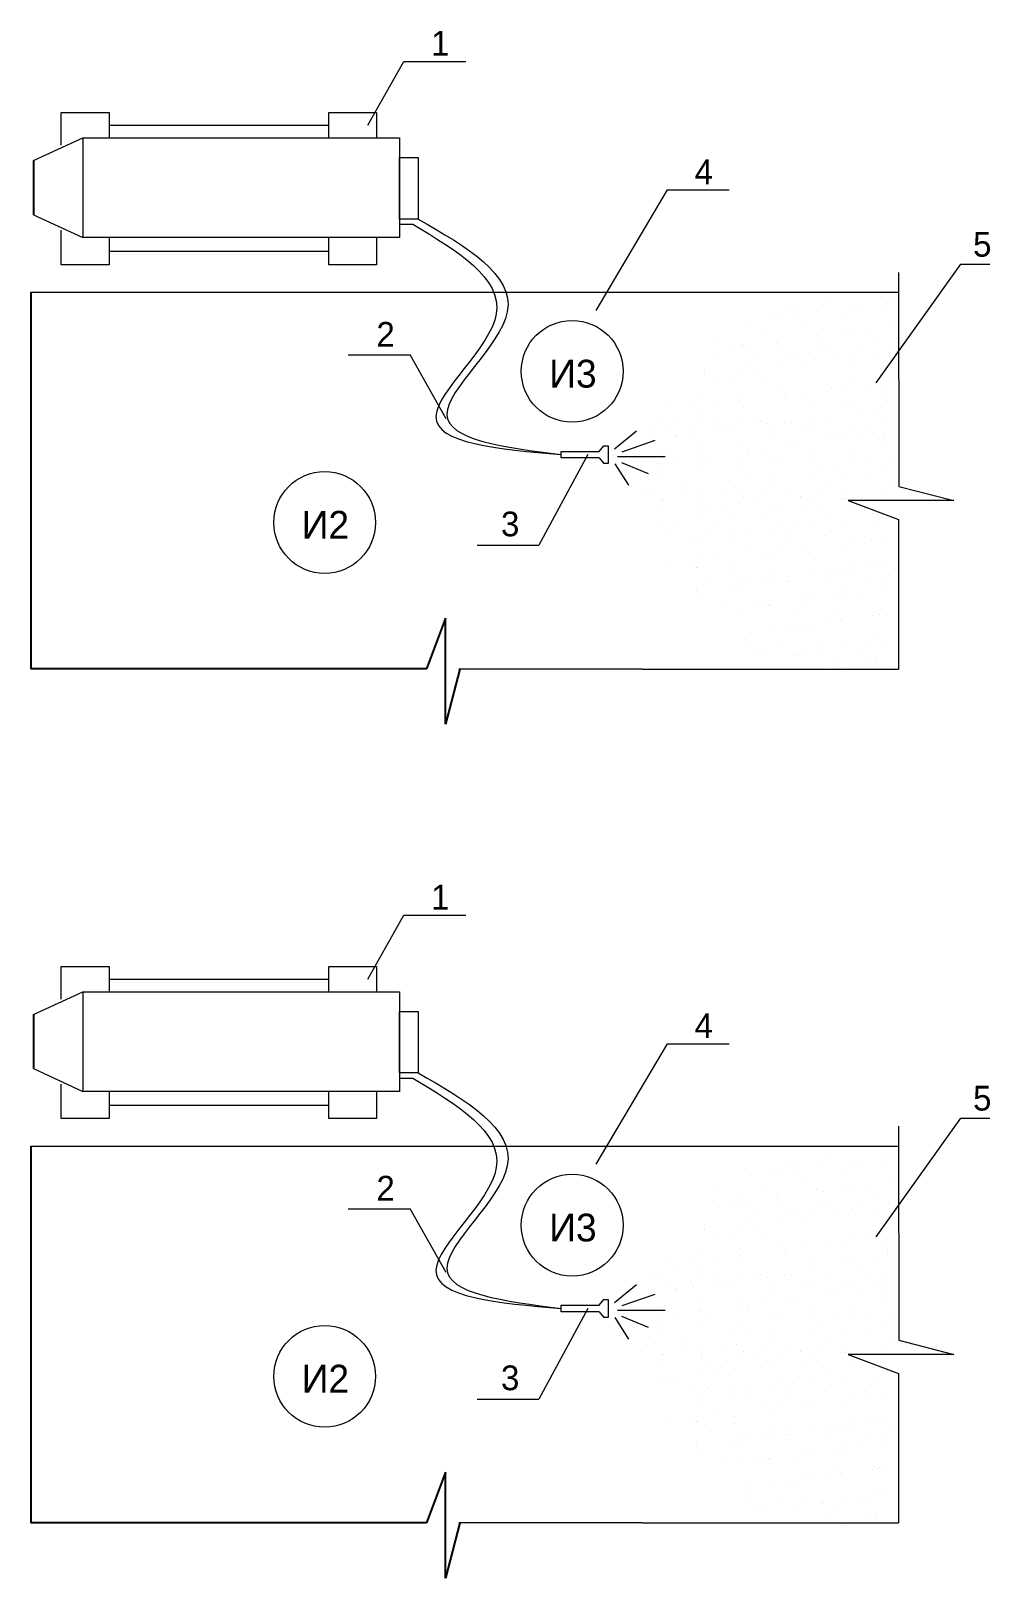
# Model space of a CAD drawing. Header units: millimetres. Extents: x 5763 to 12018931, y 39842 to 3600577.
# Drawn here: x 198525 to 217164, y 263380 to 293425 of the extents above; entities that cross this region are included whole.
import ezdxf

# ---------------------------------------------------------------- set-up
doc = ezdxf.new("R2010")
doc.units = ezdxf.units.MM
doc.layers.add('@0.15', color=4, linetype='Continuous', lineweight=15)
doc.layers.add('@Osi', color=7, linetype='Continuous')
doc.layers.add('_Ramka_txt', color=7, linetype='Continuous')
doc.styles.add('PSTUDIO', font='pstudio.shx')

msp = doc.modelspace()

# ---------------------------------------------------------------- linework, layer by layer
for p, q in [((198573.75396, 290907.0497), (198573.75396, 289855.96525)), ((198525.19586, 288350.57022), (198525.19586, 281037.06449)), ((198573.75396, 274324.71691), (198573.75396, 273273.63246)), ((198525.19586, 271768.23743), (198525.19586, 264454.7317))]:
    msp.add_line(p, q)
at = {"lineweight": 20}
for p, q in [((216593.67872, 288893.43315), (217159.60984, 288893.43315)), ((216593.67872, 272311.10036), (217159.60984, 272311.10036))]:
    msp.add_line(p, q, dxfattribs=at)
at = {"color": 0, "ltscale": 0.1}
for p, q in [((206580.46987, 282019.58125), (206212.25881, 281037.06449)), ((206580.46987, 279962.43649), (206580.46987, 282019.58125)), ((206212.25881, 281037.06449), (198525.19586, 281037.06449)), ((206856.62805, 281033.73534), (206580.46987, 279962.43649)), ((206580.46987, 265437.24846), (206212.25881, 264454.7317)), ((206580.46987, 263380.1037), (206580.46987, 265437.24846)), ((206212.25881, 264454.7317), (198525.19586, 264454.7317)), ((206856.62805, 264451.40255), (206580.46987, 263380.1037))]:
    msp.add_line(p, q, dxfattribs=at)
at = {"color": 0, "lineweight": 0}
for centre in [(209042.95369, 286815.02491), (204232.75919, 283879.65028), (209042.95369, 270232.69212), (204232.75919, 267297.31749)]:
    msp.add_circle(centre, 988.55781, dxfattribs=at)
at = {"layer": '@0.15', "color": 0, "ltscale": 0.1}
for p, q in [((200042.83199, 291594.0123), (204312.00201, 291594.0123)), ((198573.75396, 290907.0497), (199532.99171, 291348.6497)), ((199532.99171, 291348.6497), (199532.99171, 289414.36525)), ((198573.75396, 289855.96525), (199532.99171, 289414.36525)), ((205689.46149, 289673.39117), (205946.51887, 289673.39117)), ((200042.83199, 289149.15522), (204312.00201, 289149.15522)), ((198525.19586, 288350.57022), (210404.42363, 288350.57022)), ((210404.42363, 288350.57022), (215385.78878, 288350.57022)), ((209862.55928, 285312.7403), (210294.77828, 285661.11334)), ((210012.28775, 285254.47629), (210658.28337, 285478.11321)), ((208831.42641, 285134.78613), (208831.42641, 285258.98402)), ((208831.42641, 285258.98402), (209566.28355, 285258.98402)), ((209566.28355, 285134.78613), (208831.42641, 285134.78613)), ((209566.28355, 285258.98402), (209655.67526, 285368.98593)), ((209566.28355, 285134.78613), (209655.67526, 285024.78422)), ((209920.66919, 285162.97623), (210851.48823, 285162.97623)), ((209869.55792, 285020.20922), (210135.7183, 284604.55672)), ((210002.10791, 285046.04453), (210520.85554, 284832.63408)), ((200042.83199, 275011.67951), (204312.00201, 275011.67951)), ((198573.75396, 274324.71691), (199532.99171, 274766.31691)), ((199532.99171, 274766.31691), (199532.99171, 272832.03246)), ((198573.75396, 273273.63246), (199532.99171, 272832.03246)), ((205689.46149, 273091.05838), (205946.51887, 273091.05838)), ((200042.83199, 272566.82243), (204312.00201, 272566.82243)), ((198525.19586, 271768.23743), (210404.42363, 271768.23743)), ((210404.42363, 271768.23743), (215385.78878, 271768.23743)), ((209862.55928, 268730.40751), (210294.77828, 269078.78055)), ((208831.42641, 268552.45334), (208831.42641, 268676.65123)), ((208831.42641, 268676.65123), (209566.28355, 268676.65123)), ((209566.28355, 268676.65123), (209655.67526, 268786.65314)), ((210012.28775, 268672.1435), (210658.28337, 268895.78042)), ((209566.28355, 268552.45334), (208831.42641, 268552.45334)), ((209566.28355, 268552.45334), (209655.67526, 268442.45143)), ((209869.55792, 268437.87643), (210135.7183, 268022.22393)), ((209920.66919, 268580.64344), (210851.48823, 268580.64344)), ((210002.10791, 268463.71174), (210520.85554, 268250.30129))]:
    msp.add_line(p, q, dxfattribs=at)
for points in [[(199112.01295, 291206.55601), (199112.01295, 291839.37489), (200042.83199, 291839.37489), (200042.83199, 291348.6497)], [(204312.00201, 291348.6497), (204312.00201, 291839.37489), (205242.82105, 291839.37489), (205242.82105, 291348.6497)], [(199532.99171, 291348.6497), (205689.46149, 291348.6497), (205689.46149, 289414.36525), (199532.99171, 289414.36525)], [(200042.83199, 289414.36525), (200042.83199, 288883.94518), (199112.01295, 288883.94518), (199112.01295, 289556.45895)], [(205242.82105, 289414.36525), (205242.82105, 288883.94518), (204312.00201, 288883.94518), (204312.00201, 289414.36525)], [(209655.67526, 285368.98593), (209745.06697, 285368.98593), (209745.06697, 285024.78422), (209655.67526, 285024.78422)], [(199112.01295, 274624.22322), (199112.01295, 275257.0421), (200042.83199, 275257.0421), (200042.83199, 274766.31691)], [(204312.00201, 274766.31691), (204312.00201, 275257.0421), (205242.82105, 275257.0421), (205242.82105, 274766.31691)], [(199532.99171, 274766.31691), (205689.46149, 274766.31691), (205689.46149, 272832.03246), (199532.99171, 272832.03246)], [(200042.83199, 272832.03246), (200042.83199, 272301.61239), (199112.01295, 272301.61239), (199112.01295, 272974.12616)], [(205242.82105, 272832.03246), (205242.82105, 272301.61239), (204312.00201, 272301.61239), (204312.00201, 272832.03246)], [(209655.67526, 268786.65314), (209745.06697, 268786.65314), (209745.06697, 268442.45143), (209655.67526, 268442.45143)]]:
    msp.add_lwpolyline(points, dxfattribs=at)
for points in [[(205689.46149, 290964.48399), (206048.93706, 290964.48399), (206048.93706, 289772.83021), (205689.46149, 289772.83021)], [(205689.46149, 274382.1512), (206048.93706, 274382.1512), (206048.93706, 273190.49742), (205689.46149, 273190.49742)]]:
    msp.add_lwpolyline(points, close=True, dxfattribs=at)
for points in [[(205946.51887, 289673.39117), (207568.7022, 287934.08259), (206394.83951, 285943.41795), (208831.42641, 285196.88508)], [(206048.93706, 289772.83021), (207782.26674, 287969.60615), (206608.40405, 285978.94151), (208831.42641, 285196.88508)], [(206048.93706, 273190.49742), (207782.26674, 271387.27336), (206608.40405, 269396.60872), (208831.42641, 268614.55229)], [(205946.51887, 273091.05838), (207568.7022, 271351.7498), (206394.83951, 269361.08516), (208831.42641, 268614.55229)]]:
    msp.add_spline(points, degree=3, dxfattribs=at)
at = {"layer": '@Osi', "color": 0, "lineweight": 0}
for p, q in [((205073.02027, 291594.0123), (205774.1497, 292833.06042)), ((205774.1497, 292833.06042), (206974.1497, 292833.06042)), ((209508.07346, 287998.71209), (210894.03697, 290336.60774)), ((210894.03697, 290336.60774), (212094.03697, 290336.60774)), ((214948.43842, 286589.4733), (216593.67872, 288893.43315)), ((215385.78878, 288736.32286), (215389.11793, 284581.02594)), ((212888.83039, 288336.07063), (212888.83039, 288336.07063)), ((213095.69263, 288341.16205), (213095.69263, 288341.16205)), ((214011.58353, 288196.03628), (214011.58353, 288196.03628)), ((214829.25661, 288336.39051), (214829.25661, 288336.39051)), ((215169.48788, 288131.88742), (215169.48788, 288131.88742)), ((215234.94463, 288168.02149), (215234.94463, 288168.02149)), ((213078.64354, 287874.41824), (213078.64354, 287874.41824)), ((213193.91045, 288055.68205), (213193.91045, 288055.68205)), ((213379.78124, 288006.28559), (213379.78124, 288006.28559)), ((213401.99479, 287899.19254), (213401.99479, 287899.19254)), ((213798.52292, 287973.13952), (213798.52292, 287973.13952)), ((214347.54312, 287888.18603), (214347.54312, 287888.18603)), ((214506.72267, 288062.89872), (214506.72267, 288062.89872)), ((214638.47541, 288061.9783), (214638.47541, 288061.9783)), ((215165.2162, 288028.54026), (215165.2162, 288028.54026)), ((212519.98585, 287783.07386), (212519.98585, 287783.07386)), ((212712.19696, 287607.47757), (212712.19696, 287607.47757)), ((212870.98232, 287829.28342), (212870.98232, 287829.28342)), ((213529.87004, 287747.8318), (213529.87004, 287747.8318)), ((214489.67358, 287596.1549), (214489.67358, 287596.1549)), ((214800.64335, 287578.89064), (214800.64335, 287578.89064)), ((215217.89554, 287701.27768), (215217.89554, 287701.27768)), ((211894.52387, 287467.12334), (211894.52387, 287467.12334)), ((212151.14131, 287230.07709), (212151.14131, 287230.07709)), ((212333.37249, 287302.55165), (212333.37249, 287302.55165)), ((212358.29085, 287321.44976), (212358.29085, 287321.44976)), ((212502.13778, 287276.28665), (212502.13778, 287276.28665)), ((213033.15025, 287346.19576), (213033.15025, 287346.19576)), ((213061.59445, 287407.67442), (213061.59445, 287407.67442)), ((213106.75093, 287289.82709), (213106.75093, 287289.82709)), ((213781.47383, 287506.39571), (213781.47383, 287506.39571)), ((213855.21102, 287258.20442), (213855.21102, 287258.20442)), ((213918.63441, 287462.77197), (213918.63441, 287462.77197)), ((214065.33793, 287257.16588), (214065.33793, 287257.16588)), ((214269.63087, 287508.98153), (214269.63087, 287508.98153)), ((214883.01101, 287397.52011), (214883.01101, 287397.52011)), ((215200.84645, 287234.53386), (215200.84645, 287234.53386)), ((204693.13953, 287133.64782), (205893.13953, 287133.64782)), ((206594.26896, 285894.5997), (205893.13953, 287133.64782)), ((211905.45633, 287164.73816), (211905.45633, 287164.73816)), ((212429.99177, 286976.45742), (212429.99177, 286976.45742)), ((212653.91642, 287133.1155), (212653.91642, 287133.1155)), ((213044.54536, 286940.93061), (213044.54536, 286940.93061)), ((213247.66485, 287116.81165), (213247.66485, 287116.81165)), ((213402.3765, 287101.49283), (213402.3765, 287101.49283)), ((213764.42474, 287039.65189), (213764.42474, 287039.65189)), ((214150.83659, 287069.87016), (214150.83659, 287069.87016)), ((214431.79881, 287025.89387), (214431.79881, 287025.89387)), ((214472.62449, 287129.41109), (214472.62449, 287129.41109)), ((214603.6711, 287226.58175), (214603.6711, 287226.58175)), ((214899.29667, 287038.2475), (214899.29667, 287038.2475)), ((215317.28296, 287142.47007), (215317.28296, 287142.47007)), ((215352.13119, 287194.95909), (215352.13119, 287194.95909)), ((211608.12365, 286746.04864), (211608.12365, 286746.04864)), ((211612.31869, 286836.10319), (211612.31869, 286836.10319)), ((211782.29678, 286677.08031), (211782.29678, 286677.08031)), ((212316.3234, 286835.80783), (212316.3234, 286835.80783)), ((212664.30572, 286793.19899), (212664.30572, 286793.19899)), ((213549.78987, 286909.77519), (213549.78987, 286909.77519)), ((214455.5754, 286662.66727), (214455.5754, 286662.66727)), ((215183.79736, 286767.79005), (215183.79736, 286767.79005)), ((215299.43489, 286635.68286), (215299.43489, 286635.68286)), ((212079.34802, 286608.75794), (212079.34802, 286608.75794)), ((212299.27431, 286369.06402), (212299.27431, 286369.06402)), ((212827.80811, 286577.13528), (212827.80811, 286577.13528)), ((213027.49627, 286474.18679), (213027.49627, 286474.18679)), ((213180.94533, 286356.77842), (213180.94533, 286356.77842)), ((213531.9418, 286402.98798), (213531.9418, 286402.98798)), ((214007.45038, 286420.59648), (214007.45038, 286420.59648)), ((214062.95427, 286472.8971), (214062.95427, 286472.8971)), ((214324.72828, 286513.88994), (214324.72828, 286513.88994)), ((214825.12346, 286560.95071), (214825.12346, 286560.95071)), ((214948.43842, 286589.4733), (214948.43842, 286589.4733)), ((215073.18836, 286482.26728), (215073.18836, 286482.26728)), ((210871.19519, 286180.58354), (210871.19519, 286180.58354)), ((211413.45224, 286124.08354), (211413.45224, 286124.08354)), ((211591.07456, 286279.30482), (211591.07456, 286279.30482)), ((211764.44871, 286170.2931), (211764.44871, 286170.2931)), ((212295.46118, 286240.20222), (212295.46118, 286240.20222)), ((212372.10422, 286139.88802), (212372.10422, 286139.88802)), ((213189.7773, 286280.24225), (213189.7773, 286280.24225)), ((213730.32656, 286106.16426), (213730.32656, 286106.16426)), ((214343.40997, 286112.74624), (214343.40997, 286112.74624)), ((214438.52631, 286195.92346), (214438.52631, 286195.92346)), ((214579.59389, 286036.47653), (214579.59389, 286036.47653)), ((214930.59035, 286082.68609), (214930.59035, 286082.68609)), ((215161.08305, 286253.10047), (215161.08305, 286253.10047)), ((215166.74827, 286301.04624), (215166.74827, 286301.04624)), ((210605.02311, 285767.21052), (210605.02311, 285767.21052)), ((210736.75806, 285859.17956), (210736.75806, 285859.17956)), ((211057.85762, 285923.92211), (211057.85762, 285923.92211)), ((211353.48319, 285735.58785), (211353.48319, 285735.58785)), ((211554.43114, 285999.53379), (211554.43114, 285999.53379)), ((211574.02547, 285812.56101), (211574.02547, 285812.56101)), ((211806.31771, 285892.29945), (211806.31771, 285892.29945)), ((212282.22522, 285902.3202), (212282.22522, 285902.3202)), ((212554.7778, 285860.67678), (212554.7778, 285860.67678)), ((212708.06381, 285832.03778), (212708.06381, 285832.03778)), ((212812.10079, 285803.78165), (212812.10079, 285803.78165)), ((213163.09726, 285849.99121), (213163.09726, 285849.99121)), ((213303.23788, 285829.05411), (213303.23788, 285829.05411)), ((213694.10973, 285919.90033), (213694.10973, 285919.90033)), ((214051.69797, 285797.43144), (214051.69797, 285797.43144)), ((214421.47722, 285729.17965), (214421.47722, 285729.17965)), ((214800.15805, 285765.80878), (214800.15805, 285765.80878)), ((215149.69918, 285834.30242), (215149.69918, 285834.30242)), ((210854.1461, 285713.83972), (210854.1461, 285713.83972)), ((211044.6077, 285571.08677), (211044.6077, 285571.08677)), ((211072.71764, 285551.32932), (211072.71764, 285551.32932)), ((211395.60417, 285617.29633), (211395.60417, 285617.29633)), ((211890.39073, 285691.68355), (211890.39073, 285691.68355)), ((211926.61664, 285687.20545), (211926.61664, 285687.20545)), ((212101.94328, 285703.96519), (212101.94328, 285703.96519)), ((212265.17613, 285435.57639), (212265.17613, 285435.57639)), ((212850.40336, 285672.34252), (212850.40336, 285672.34252)), ((212993.39809, 285540.69917), (212993.39809, 285540.69917)), ((213598.86345, 285640.71985), (213598.86345, 285640.71985)), ((213713.27747, 285639.42045), (213713.27747, 285639.42045)), ((214061.20478, 285481.72608), (214061.20478, 285481.72608)), ((214210.74935, 285483.47975), (214210.74935, 285483.47975)), ((214347.32354, 285609.09719), (214347.32354, 285609.09719)), ((214561.74581, 285529.68931), (214561.74581, 285529.68931)), ((214878.87787, 285622.08031), (214878.87787, 285622.08031)), ((215092.75829, 285599.59843), (215092.75829, 285599.59843)), ((215095.78362, 285577.47452), (215095.78362, 285577.47452)), ((209349.43809, 285200.20743), (208393.84696, 283437.59449)), ((210778.9148, 285211.2303), (210778.9148, 285211.2303)), ((210837.09701, 285247.09591), (210837.09701, 285247.09591)), ((211527.37489, 285179.60763), (211527.37489, 285179.60763)), ((211556.97638, 285345.81719), (211556.97638, 285345.81719)), ((211557.77211, 285134.20867), (211557.77211, 285134.20867)), ((212275.83497, 285147.98497), (212275.83497, 285147.98497)), ((212425.85862, 285201.01762), (212425.85862, 285201.01762)), ((212443.25626, 285250.78487), (212443.25626, 285250.78487)), ((212794.25272, 285296.99443), (212794.25272, 285296.99443)), ((213243.5317, 285341.37185), (213243.5317, 285341.37185)), ((213325.2652, 285366.90355), (213325.2652, 285366.90355)), ((213696.22838, 285172.67663), (213696.22838, 285172.67663)), ((214404.42813, 285262.43583), (214404.42813, 285262.43583)), ((215132.65009, 285367.55861), (215132.65009, 285367.55861)), ((210675.76317, 285018.08999), (210675.76317, 285018.08999)), ((210790.51246, 284920.30916), (210790.51246, 284920.30916)), ((211026.75963, 285064.29955), (211026.75963, 285064.29955)), ((211539.92729, 284879.07338), (211539.92729, 284879.07338)), ((211608.18554, 285060.66339), (211608.18554, 285060.66339)), ((212248.12704, 284968.83258), (212248.12704, 284968.83258)), ((212976.349, 285073.95535), (212976.349, 285073.95535)), ((213024.29506, 285116.3623), (213024.29506, 285116.3623)), ((213772.75514, 285084.73963), (213772.75514, 285084.73963)), ((213841.90481, 284930.48298), (213841.90481, 284930.48298)), ((214192.90128, 284976.69254), (214192.90128, 284976.69254)), ((214521.21523, 285053.11697), (214521.21523, 285053.11697)), ((214723.91375, 285046.60166), (214723.91375, 285046.60166)), ((215115.601, 284900.81479), (215115.601, 284900.81479)), ((215269.67531, 285021.4943), (215269.67531, 285021.4943)), ((210820.04792, 284780.3521), (210820.04792, 284780.3521)), ((211188.92757, 284581.2119), (211188.92757, 284581.2119)), ((212074.41172, 284697.7881), (212074.41172, 284697.7881)), ((212425.40819, 284743.99766), (212425.40819, 284743.99766)), ((212956.42066, 284813.90678), (212956.42066, 284813.90678)), ((212959.29991, 284607.21154), (212959.29991, 284607.21154)), ((213679.17929, 284705.93282), (213679.17929, 284705.93282)), ((214003.31723, 284645.15668), (214003.31723, 284645.15668)), ((214387.37904, 284795.69202), (214387.37904, 284795.69202)), ((214820.99031, 284785.51091), (214820.99031, 284785.51091)), ((215240.55337, 284610.18109), (215240.55337, 284610.18109)), ((215389.11793, 284581.02594), (216460.41678, 284304.86776)), ((210505.88449, 284494.7718), (210505.88449, 284494.7718)), ((210657.91509, 284511.30278), (210657.91509, 284511.30278)), ((210801.51006, 284306.43754), (210801.51006, 284306.43754)), ((210802.99883, 284313.60828), (210802.99883, 284313.60828)), ((211254.34457, 284463.14914), (211254.34457, 284463.14914)), ((211522.8782, 284412.32956), (211522.8782, 284412.32956)), ((211549.97014, 284274.81488), (211549.97014, 284274.81488)), ((212002.80466, 284431.52647), (212002.80466, 284431.52647)), ((212231.07795, 284502.08876), (212231.07795, 284502.08876)), ((212298.43023, 284243.19221), (212298.43023, 284243.19221)), ((212367.97107, 284364.44822), (212367.97107, 284364.44822)), ((212587.57612, 284260.91001), (212587.57612, 284260.91001)), ((212751.26474, 284399.9038), (212751.26474, 284399.9038)), ((213185.64415, 284504.80245), (213185.64415, 284504.80245)), ((213473.06028, 284377.48621), (213473.06028, 284377.48621)), ((213499.72483, 284368.28114), (213499.72483, 284368.28114)), ((213662.1302, 284239.18901), (213662.1302, 284239.18901)), ((213824.05674, 284423.69577), (213824.05674, 284423.69577)), ((214248.18491, 284336.65847), (214248.18491, 284336.65847)), ((214339.27682, 284337.30644), (214339.27682, 284337.30644)), ((214355.06922, 284493.60489), (214355.06922, 284493.60489)), ((214370.32995, 284328.9482), (214370.32995, 284328.9482)), ((216460.41678, 284304.86776), (214403.27202, 284304.86776)), ((214403.27202, 284304.86776), (215385.78878, 283936.6567)), ((214996.645, 284305.0358), (214996.645, 284305.0358)), ((215098.55191, 284434.07098), (215098.55191, 284434.07098)), ((215156.9499, 284477.66067), (215156.9499, 284477.66067)), ((210732.62491, 284083.73976), (210732.62491, 284083.73976)), ((211505.82911, 283945.58575), (211505.82911, 283945.58575)), ((211550.29799, 284224.09399), (211550.29799, 284224.09399)), ((211705.56718, 284144.79133), (211705.56718, 284144.79133)), ((212056.56365, 284191.00089), (212056.56365, 284191.00089)), ((212214.02886, 284035.34495), (212214.02886, 284035.34495)), ((212703.93066, 284056.59798), (212703.93066, 284056.59798)), ((212942.25082, 284140.46772), (212942.25082, 284140.46772)), ((213046.89031, 284211.56954), (213046.89031, 284211.56954)), ((213521.60374, 284196.95221), (213521.60374, 284196.95221)), ((213795.3504, 284179.94688), (213795.3504, 284179.94688)), ((213986.22468, 283940.60811), (213986.22468, 283940.60811)), ((214543.81048, 284148.32421), (214543.81048, 284148.32421)), ((214871.70883, 284057.18431), (214871.70883, 284057.18431)), ((215081.50282, 283967.32716), (215081.50282, 283967.32716)), ((215385.78878, 283936.6567), (215385.78878, 281033.73534)), ((210785.94974, 283846.86447), (210785.94974, 283846.86447)), ((210975.40175, 283750.45732), (210975.40175, 283750.45732)), ((211068.5845, 283775.88952), (211068.5845, 283775.88952)), ((211687.71911, 283638.00412), (211687.71911, 283638.00412)), ((211723.86183, 283718.83466), (211723.86183, 283718.83466)), ((211886.25758, 283916.24375), (211886.25758, 283916.24375)), ((212218.73159, 283707.91323), (212218.73159, 283707.91323)), ((212472.32192, 283687.21199), (212472.32192, 283687.21199)), ((212925.20173, 283673.72391), (212925.20173, 283673.72391)), ((213104.21574, 283824.48943), (213104.21574, 283824.48943)), ((213220.78201, 283655.58932), (213220.78201, 283655.58932)), ((213455.2122, 283870.699), (213455.2122, 283870.699)), ((213645.08111, 283772.44519), (213645.08111, 283772.44519)), ((213969.24209, 283623.96666), (213969.24209, 283623.96666)), ((214057.07164, 283706.28628), (214057.07164, 283706.28628)), ((214353.28086, 283862.20439), (214353.28086, 283862.20439)), ((214874.74472, 283846.64051), (214874.74472, 283846.64051)), ((207193.84696, 283437.59449), (208393.84696, 283437.59449)), ((211336.72265, 283591.79455), (211336.72265, 283591.79455)), ((211488.78002, 283478.84194), (211488.78002, 283478.84194)), ((212196.97977, 283568.60113), (212196.97977, 283568.60113)), ((212421.72547, 283425.57782), (212421.72547, 283425.57782)), ((213239.39855, 283565.93205), (213239.39855, 283565.93205)), ((213617.38014, 283387.61134), (213617.38014, 283387.61134)), ((214336.23177, 283395.46057), (214336.23177, 283395.46057)), ((214502.86429, 283504.18754), (214502.86429, 283504.18754)), ((214717.70218, 283592.34399), (214717.70218, 283592.34399)), ((214853.86076, 283550.3971), (214853.86076, 283550.3971)), ((215064.45373, 283500.58335), (215064.45373, 283500.58335)), ((215384.87323, 283620.30622), (215384.87323, 283620.30622)), ((210967.87811, 283038.79778), (210967.87811, 283038.79778)), ((211318.87457, 283085.00734), (211318.87457, 283085.00734)), ((211604.05239, 283285.22359), (211604.05239, 283285.22359)), ((211849.88705, 283154.91646), (211849.88705, 283154.91646)), ((212179.93068, 283101.85732), (212179.93068, 283101.85732)), ((212735.3712, 283271.49266), (212735.3712, 283271.49266)), ((212908.15264, 283206.98009), (212908.15264, 283206.98009)), ((213086.36767, 283317.70222), (213086.36767, 283317.70222)), ((213628.03202, 283305.70138), (213628.03202, 283305.70138)), ((215016.0287, 283067.30945), (215016.0287, 283067.30945)), ((215047.40464, 283033.83953), (215047.40464, 283033.83953)), ((215385.41231, 283132.71594), (215385.78878, 283133.10831)), ((211450.83152, 283002.37616), (211450.83152, 283002.37616)), ((211471.73093, 283012.09812), (211471.73093, 283012.09812)), ((211746.45709, 282814.0419), (211746.45709, 282814.0419)), ((212199.29161, 282970.75349), (212199.29161, 282970.75349)), ((212494.91718, 282782.41923), (212494.91718, 282782.41923)), ((212717.52313, 282764.70545), (212717.52313, 282764.70545)), ((212891.10355, 282740.23628), (212891.10355, 282740.23628)), ((212947.75169, 282939.13083), (212947.75169, 282939.13083)), ((213181.511, 282729.36266), (213181.511, 282729.36266)), ((213243.37726, 282750.79657), (213243.37726, 282750.79657)), ((213248.5356, 282834.61457), (213248.5356, 282834.61457)), ((213696.21178, 282907.50816), (213696.21178, 282907.50816)), ((213999.18408, 282869.71689), (213999.18408, 282869.71689)), ((214134.01976, 282951.19077), (214134.01976, 282951.19077)), ((214319.18268, 282928.71676), (214319.18268, 282928.71676)), ((214444.67186, 282875.88549), (214444.67186, 282875.88549)), ((214485.01622, 282997.40033), (214485.01622, 282997.40033)), ((214816.85716, 283010.07112), (214816.85716, 283010.07112)), ((215193.13195, 282844.26283), (215193.13195, 282844.26283)), ((211454.68184, 282545.35431), (211454.68184, 282545.35431)), ((211481.04251, 282601.91969), (211481.04251, 282601.91969)), ((211546.16484, 282448.6542), (211546.16484, 282448.6542)), ((212162.88159, 282635.1135), (212162.88159, 282635.1135)), ((212363.83792, 282589.00843), (212363.83792, 282589.00843)), ((212366.52666, 282718.49589), (212366.52666, 282718.49589)), ((213991.83735, 282719.1739), (213991.83735, 282719.1739)), ((214116.17168, 282444.40356), (214116.17168, 282444.40356)), ((214302.13359, 282461.97294), (214302.13359, 282461.97294)), ((214335.14367, 282561.86664), (214335.14367, 282561.86664)), ((214647.18416, 282514.31267), (214647.18416, 282514.31267)), ((214740.29743, 282687.55123), (214740.29743, 282687.55123)), ((215030.35555, 282567.09572), (215030.35555, 282567.09572)), ((215152.81675, 282702.22087), (215152.81675, 282702.22087)), ((211920.34878, 282258.06168), (211920.34878, 282258.06168)), ((212348.67859, 282211.70868), (212348.67859, 282211.70868)), ((212668.80887, 282226.43901), (212668.80887, 282226.43901)), ((212699.79751, 282281.15818), (212699.79751, 282281.15818)), ((212874.05446, 282273.49246), (212874.05446, 282273.49246)), ((212879.69107, 282281.61779), (212879.69107, 282281.61779)), ((213417.26895, 282194.81635), (213417.26895, 282194.81635)), ((213517.47059, 282421.51241), (213517.47059, 282421.51241)), ((213593.93384, 282372.21375), (213593.93384, 282372.21375)), ((213765.17522, 282398.194), (213765.17522, 282398.194)), ((214165.72904, 282163.19368), (214165.72904, 282163.19368)), ((214914.18912, 282131.57101), (214914.18912, 282131.57101)), ((213396.33068, 281845.19722), (213396.33068, 281845.19722)), ((213576.88475, 281905.46993), (213576.88475, 281905.46993)), ((213747.32715, 281891.40678), (213747.32715, 281891.40678)), ((214052.93849, 281930.84649), (214052.93849, 281930.84649)), ((214278.33962, 281961.3159), (214278.33962, 281961.3159)), ((214285.0845, 281995.22913), (214285.0845, 281995.22913)), ((214870.61157, 282071.20072), (214870.61157, 282071.20072)), ((215013.30646, 282100.3519), (215013.30646, 282100.3519)), ((215163.82377, 282077.8921), (215163.82377, 282077.8921)), ((212417.59232, 281650.13803), (212417.59232, 281650.13803)), ((212510.84653, 281728.62102), (212510.84653, 281728.62102)), ((212857.00537, 281806.74865), (212857.00537, 281806.74865)), ((213235.26541, 281790.49226), (213235.26541, 281790.49226)), ((214268.03541, 281528.48531), (214268.03541, 281528.48531)), ((214794.97924, 281524.89533), (214794.97924, 281524.89533)), ((214996.25737, 281633.60809), (214996.25737, 281633.60809)), ((215145.9757, 281571.10489), (215145.9757, 281571.10489)), ((212395.77856, 281509.98052), (212395.77856, 281509.98052)), ((212691.40413, 281321.64626), (212691.40413, 281321.64626)), ((212839.95628, 281340.00483), (212839.95628, 281340.00483)), ((213144.23864, 281478.35785), (213144.23864, 281478.35785)), ((213378.48261, 281338.41001), (213378.48261, 281338.41001)), ((213439.86421, 281290.02359), (213439.86421, 281290.02359)), ((213559.83566, 281438.72612), (213559.83566, 281438.72612)), ((213892.69873, 281446.73518), (213892.69873, 281446.73518)), ((213909.49508, 281408.31913), (213909.49508, 281408.31913)), ((214188.3243, 281258.40092), (214188.3243, 281258.40092)), ((214641.15881, 281415.11252), (214641.15881, 281415.11252)), ((214812.72402, 281234.63132), (214812.72402, 281234.63132)), ((214936.78438, 281226.77826), (214936.78438, 281226.77826)), ((210404.42363, 281033.73534), (206839.40436, 281033.73534)), ((210404.42363, 281033.73534), (215385.78878, 281033.73534)), ((213995.05093, 281094.27709), (213995.05093, 281094.27709)), ((214250.98632, 281061.7415), (214250.98632, 281061.7415)), ((214979.20828, 281166.86428), (214979.20828, 281166.86428)), ((215308.14364, 281088.01724), (215308.14364, 281088.01724)), ((205073.02027, 275011.67951), (205774.1497, 276250.72763)), ((205774.1497, 276250.72763), (206974.1497, 276250.72763)), ((209508.07346, 271416.3793), (210894.03697, 273754.27495)), ((210894.03697, 273754.27495), (212094.03697, 273754.27495)), ((214948.43842, 270007.14051), (216593.67872, 272311.10036)), ((215385.78878, 272153.99007), (215389.11793, 267998.69315)), ((212888.83039, 271753.73784), (212888.83039, 271753.73784)), ((213095.69263, 271758.82926), (213095.69263, 271758.82926)), ((214011.58353, 271613.70349), (214011.58353, 271613.70349)), ((214829.25661, 271754.05772), (214829.25661, 271754.05772)), ((213193.91045, 271473.34926), (213193.91045, 271473.34926)), ((213379.78124, 271423.9528), (213379.78124, 271423.9528)), ((213401.99479, 271316.85975), (213401.99479, 271316.85975)), ((213798.52292, 271390.80673), (213798.52292, 271390.80673)), ((214347.54312, 271305.85324), (214347.54312, 271305.85324)), ((214506.72267, 271480.56593), (214506.72267, 271480.56593)), ((214638.47541, 271479.64551), (214638.47541, 271479.64551)), ((215165.2162, 271446.20748), (215165.2162, 271446.20748)), ((215169.48788, 271549.55463), (215169.48788, 271549.55463)), ((215234.94463, 271585.6887), (215234.94463, 271585.6887)), ((212519.98585, 271200.74107), (212519.98585, 271200.74107)), ((212712.19696, 271025.14478), (212712.19696, 271025.14478)), ((212870.98232, 271246.95063), (212870.98232, 271246.95063)), ((213078.64354, 271292.08545), (213078.64354, 271292.08545)), ((213529.87004, 271165.49901), (213529.87004, 271165.49901)), ((214489.67358, 271013.82211), (214489.67358, 271013.82211)), ((215217.89554, 271118.94489), (215217.89554, 271118.94489)), ((211894.52387, 270884.79055), (211894.52387, 270884.79055)), ((212333.37249, 270720.21886), (212333.37249, 270720.21886)), ((212358.29085, 270739.11697), (212358.29085, 270739.11697)), ((213033.15025, 270763.86298), (213033.15025, 270763.86298)), ((213061.59445, 270825.34163), (213061.59445, 270825.34163)), ((213106.75093, 270707.4943), (213106.75093, 270707.4943)), ((213781.47383, 270924.06292), (213781.47383, 270924.06292)), ((213918.63441, 270880.43918), (213918.63441, 270880.43918)), ((214269.63087, 270926.64874), (214269.63087, 270926.64874)), ((214800.64335, 270996.55786), (214800.64335, 270996.55786)), ((214883.01101, 270815.18732), (214883.01101, 270815.18732)), ((204693.13953, 270551.31503), (205893.13953, 270551.31503)), ((206594.26896, 269312.26691), (205893.13953, 270551.31503)), ((211905.45633, 270582.40537), (211905.45633, 270582.40537)), ((212151.14131, 270647.7443), (212151.14131, 270647.7443)), ((212502.13778, 270693.95386), (212502.13778, 270693.95386)), ((212653.91642, 270550.78271), (212653.91642, 270550.78271)), ((213247.66485, 270534.47886), (213247.66485, 270534.47886)), ((213402.3765, 270519.16004), (213402.3765, 270519.16004)), ((213764.42474, 270457.3191), (213764.42474, 270457.3191)), ((213855.21102, 270675.87163), (213855.21102, 270675.87163)), ((214065.33793, 270674.83309), (214065.33793, 270674.83309)), ((214150.83659, 270487.53737), (214150.83659, 270487.53737)), ((214431.79881, 270443.56108), (214431.79881, 270443.56108)), ((214472.62449, 270547.0783), (214472.62449, 270547.0783)), ((214603.6711, 270644.24897), (214603.6711, 270644.24897)), ((214899.29667, 270455.91471), (214899.29667, 270455.91471)), ((215200.84645, 270652.20108), (215200.84645, 270652.20108)), ((215317.28296, 270560.13728), (215317.28296, 270560.13728)), ((215352.13119, 270612.6263), (215352.13119, 270612.6263)), ((211608.12365, 270163.71585), (211608.12365, 270163.71585)), ((211612.31869, 270253.7704), (211612.31869, 270253.7704)), ((212316.3234, 270253.47504), (212316.3234, 270253.47504)), ((212429.99177, 270394.12463), (212429.99177, 270394.12463)), ((212664.30572, 270210.8662), (212664.30572, 270210.8662)), ((213044.54536, 270358.59782), (213044.54536, 270358.59782)), ((213549.78987, 270327.4424), (213549.78987, 270327.4424)), ((215183.79736, 270185.45726), (215183.79736, 270185.45726)), ((211782.29678, 270094.74752), (211782.29678, 270094.74752)), ((212079.34802, 270026.42515), (212079.34802, 270026.42515)), ((212827.80811, 269994.80249), (212827.80811, 269994.80249)), ((213027.49627, 269891.85401), (213027.49627, 269891.85401)), ((213531.9418, 269820.65519), (213531.9418, 269820.65519)), ((214007.45038, 269838.26369), (214007.45038, 269838.26369)), ((214062.95427, 269890.56431), (214062.95427, 269890.56431)), ((214324.72828, 269931.55715), (214324.72828, 269931.55715)), ((214455.5754, 270080.33448), (214455.5754, 270080.33448)), ((214825.12346, 269978.61792), (214825.12346, 269978.61792)), ((214948.43842, 270007.14051), (214948.43842, 270007.14051)), ((215073.18836, 269899.93449), (215073.18836, 269899.93449)), ((215299.43489, 270053.35007), (215299.43489, 270053.35007)), ((210871.19519, 269598.25075), (210871.19519, 269598.25075)), ((211413.45224, 269541.75075), (211413.45224, 269541.75075)), ((211591.07456, 269696.97203), (211591.07456, 269696.97203)), ((211764.44871, 269587.96031), (211764.44871, 269587.96031)), ((212295.46118, 269657.86943), (212295.46118, 269657.86943)), ((212299.27431, 269786.73123), (212299.27431, 269786.73123)), ((212372.10422, 269557.55523), (212372.10422, 269557.55523)), ((213180.94533, 269774.44563), (213180.94533, 269774.44563)), ((213189.7773, 269697.90946), (213189.7773, 269697.90946)), ((213730.32656, 269523.83147), (213730.32656, 269523.83147)), ((214343.40997, 269530.41345), (214343.40997, 269530.41345)), ((214438.52631, 269613.59067), (214438.52631, 269613.59067)), ((215161.08305, 269670.76768), (215161.08305, 269670.76768)), ((215166.74827, 269718.71345), (215166.74827, 269718.71345)), ((210736.75806, 269276.84677), (210736.75806, 269276.84677)), ((211057.85762, 269341.58932), (211057.85762, 269341.58932)), ((211554.43114, 269417.201), (211554.43114, 269417.201)), ((211574.02547, 269230.22822), (211574.02547, 269230.22822)), ((211806.31771, 269309.96666), (211806.31771, 269309.96666)), ((212282.22522, 269319.98741), (212282.22522, 269319.98741)), ((212554.7778, 269278.34399), (212554.7778, 269278.34399)), ((212708.06381, 269249.70499), (212708.06381, 269249.70499)), ((212812.10079, 269221.44886), (212812.10079, 269221.44886)), ((213163.09726, 269267.65842), (213163.09726, 269267.65842)), ((213303.23788, 269246.72132), (213303.23788, 269246.72132)), ((213694.10973, 269337.56754), (213694.10973, 269337.56754)), ((214051.69797, 269215.09866), (214051.69797, 269215.09866)), ((214579.59389, 269454.14374), (214579.59389, 269454.14374)), ((214930.59035, 269500.3533), (214930.59035, 269500.3533)), ((215149.69918, 269251.96963), (215149.69918, 269251.96963)), ((210605.02311, 269184.87773), (210605.02311, 269184.87773)), ((210854.1461, 269131.50693), (210854.1461, 269131.50693)), ((211044.6077, 268988.75398), (211044.6077, 268988.75398)), ((211072.71764, 268968.99653), (211072.71764, 268968.99653)), ((211353.48319, 269153.25506), (211353.48319, 269153.25506)), ((211395.60417, 269034.96354), (211395.60417, 269034.96354)), ((211890.39073, 269109.35076), (211890.39073, 269109.35076)), ((211926.61664, 269104.87266), (211926.61664, 269104.87266)), ((212101.94328, 269121.6324), (212101.94328, 269121.6324)), ((212850.40336, 269090.00973), (212850.40336, 269090.00973)), ((212993.39809, 268958.36638), (212993.39809, 268958.36638)), ((213598.86345, 269058.38706), (213598.86345, 269058.38706)), ((213713.27747, 269057.08766), (213713.27747, 269057.08766)), ((214347.32354, 269026.7644), (214347.32354, 269026.7644)), ((214421.47722, 269146.84686), (214421.47722, 269146.84686)), ((214561.74581, 268947.35652), (214561.74581, 268947.35652)), ((214800.15805, 269183.47599), (214800.15805, 269183.47599)), ((214878.87787, 269039.74752), (214878.87787, 269039.74752)), ((215092.75829, 269017.26564), (215092.75829, 269017.26564)), ((215095.78362, 268995.14173), (215095.78362, 268995.14173)), ((209349.43809, 268617.87464), (208393.84696, 266855.2617)), ((210778.9148, 268628.89751), (210778.9148, 268628.89751)), ((210837.09701, 268664.76312), (210837.09701, 268664.76312)), ((211556.97638, 268763.4844), (211556.97638, 268763.4844)), ((212265.17613, 268853.2436), (212265.17613, 268853.2436)), ((212425.85862, 268618.68483), (212425.85862, 268618.68483)), ((212443.25626, 268668.45208), (212443.25626, 268668.45208)), ((212794.25272, 268714.66164), (212794.25272, 268714.66164)), ((213243.5317, 268759.03906), (213243.5317, 268759.03906)), ((213325.2652, 268784.57076), (213325.2652, 268784.57076)), ((214061.20478, 268899.39329), (214061.20478, 268899.39329)), ((214210.74935, 268901.14696), (214210.74935, 268901.14696)), ((214404.42813, 268680.10304), (214404.42813, 268680.10304)), ((215132.65009, 268785.22582), (215132.65009, 268785.22582)), ((210675.76317, 268435.7572), (210675.76317, 268435.7572)), ((210790.51246, 268337.97637), (210790.51246, 268337.97637)), ((211026.75963, 268481.96676), (211026.75963, 268481.96676)), ((211527.37489, 268597.27484), (211527.37489, 268597.27484)), ((211557.77211, 268551.87588), (211557.77211, 268551.87588)), ((211608.18554, 268478.3306), (211608.18554, 268478.3306)), ((212248.12704, 268386.49979), (212248.12704, 268386.49979)), ((212275.83497, 268565.65218), (212275.83497, 268565.65218)), ((212976.349, 268491.62256), (212976.349, 268491.62256)), ((213024.29506, 268534.02951), (213024.29506, 268534.02951)), ((213696.22838, 268590.34385), (213696.22838, 268590.34385)), ((213772.75514, 268502.40684), (213772.75514, 268502.40684)), ((213841.90481, 268348.15019), (213841.90481, 268348.15019)), ((214192.90128, 268394.35975), (214192.90128, 268394.35975)), ((214521.21523, 268470.78418), (214521.21523, 268470.78418)), ((214723.91375, 268464.26887), (214723.91375, 268464.26887)), ((215115.601, 268318.482), (215115.601, 268318.482)), ((215269.67531, 268439.16151), (215269.67531, 268439.16151)), ((210820.04792, 268198.01931), (210820.04792, 268198.01931)), ((211539.92729, 268296.74059), (211539.92729, 268296.74059)), ((212074.41172, 268115.45531), (212074.41172, 268115.45531)), ((212425.40819, 268161.66487), (212425.40819, 268161.66487)), ((212956.42066, 268231.57399), (212956.42066, 268231.57399)), ((212959.29991, 268024.87875), (212959.29991, 268024.87875)), ((213679.17929, 268123.60003), (213679.17929, 268123.60003)), ((214003.31723, 268062.82389), (214003.31723, 268062.82389)), ((214387.37904, 268213.35923), (214387.37904, 268213.35923)), ((214820.99031, 268203.17813), (214820.99031, 268203.17813)), ((215240.55337, 268027.8483), (215240.55337, 268027.8483)), ((210505.88449, 267912.43901), (210505.88449, 267912.43901)), ((210657.91509, 267928.96999), (210657.91509, 267928.96999)), ((210801.51006, 267724.10475), (210801.51006, 267724.10475)), ((210802.99883, 267731.27549), (210802.99883, 267731.27549)), ((211188.92757, 267998.87911), (211188.92757, 267998.87911)), ((211254.34457, 267880.81635), (211254.34457, 267880.81635)), ((211522.8782, 267829.99678), (211522.8782, 267829.99678)), ((212002.80466, 267849.19368), (212002.80466, 267849.19368)), ((212231.07795, 267919.75597), (212231.07795, 267919.75597)), ((212367.97107, 267782.11543), (212367.97107, 267782.11543)), ((212751.26474, 267817.57101), (212751.26474, 267817.57101)), ((213185.64415, 267922.46966), (213185.64415, 267922.46966)), ((213473.06028, 267795.15342), (213473.06028, 267795.15342)), ((213499.72483, 267785.94835), (213499.72483, 267785.94835)), ((213824.05674, 267841.36298), (213824.05674, 267841.36298)), ((214248.18491, 267754.32568), (214248.18491, 267754.32568)), ((214339.27682, 267754.97365), (214339.27682, 267754.97365)), ((214355.06922, 267911.2721), (214355.06922, 267911.2721)), ((214370.32995, 267746.61541), (214370.32995, 267746.61541)), ((216460.41678, 267722.53497), (214403.27202, 267722.53497)), ((214403.27202, 267722.53497), (215385.78878, 267354.32391)), ((214996.645, 267722.70301), (214996.645, 267722.70301)), ((215098.55191, 267851.73819), (215098.55191, 267851.73819)), ((215156.9499, 267895.32788), (215156.9499, 267895.32788)), ((215389.11793, 267998.69315), (216460.41678, 267722.53497)), ((210732.62491, 267501.40697), (210732.62491, 267501.40697)), ((211549.97014, 267692.48209), (211549.97014, 267692.48209)), ((211550.29799, 267641.7612), (211550.29799, 267641.7612)), ((211705.56718, 267562.45854), (211705.56718, 267562.45854)), ((212056.56365, 267608.6681), (212056.56365, 267608.6681)), ((212214.02886, 267453.01216), (212214.02886, 267453.01216)), ((212298.43023, 267660.85942), (212298.43023, 267660.85942)), ((212587.57612, 267678.57722), (212587.57612, 267678.57722)), ((212703.93066, 267474.26519), (212703.93066, 267474.26519)), ((212942.25082, 267558.13493), (212942.25082, 267558.13493)), ((213046.89031, 267629.23675), (213046.89031, 267629.23675)), ((213521.60374, 267614.61942), (213521.60374, 267614.61942)), ((213662.1302, 267656.85622), (213662.1302, 267656.85622)), ((213795.3504, 267597.61409), (213795.3504, 267597.61409)), ((214543.81048, 267565.99142), (214543.81048, 267565.99142)), ((214871.70883, 267474.85152), (214871.70883, 267474.85152)), ((210785.94974, 267264.53168), (210785.94974, 267264.53168)), ((210975.40175, 267168.12453), (210975.40175, 267168.12453)), ((211068.5845, 267193.55673), (211068.5845, 267193.55673)), ((211505.82911, 267363.25296), (211505.82911, 267363.25296)), ((211723.86183, 267136.50187), (211723.86183, 267136.50187)), ((211886.25758, 267333.91096), (211886.25758, 267333.91096)), ((212218.73159, 267125.58044), (212218.73159, 267125.58044)), ((212472.32192, 267104.8792), (212472.32192, 267104.8792)), ((213104.21574, 267242.15664), (213104.21574, 267242.15664)), ((213455.2122, 267288.36621), (213455.2122, 267288.36621)), ((213645.08111, 267190.1124), (213645.08111, 267190.1124)), ((213986.22468, 267358.27532), (213986.22468, 267358.27532)), ((214057.07164, 267123.95349), (214057.07164, 267123.95349)), ((214353.28086, 267279.8716), (214353.28086, 267279.8716)), ((214874.74472, 267264.30772), (214874.74472, 267264.30772)), ((215081.50282, 267384.99437), (215081.50282, 267384.99437)), ((215385.78878, 267354.32391), (215385.78878, 264451.40255)), ((207193.84696, 266855.2617), (208393.84696, 266855.2617)), ((211336.72265, 267009.46176), (211336.72265, 267009.46176)), ((211488.78002, 266896.50915), (211488.78002, 266896.50915)), ((211687.71911, 267055.67133), (211687.71911, 267055.67133)), ((212196.97977, 266986.26834), (212196.97977, 266986.26834)), ((212421.72547, 266843.24503), (212421.72547, 266843.24503)), ((212925.20173, 267091.39112), (212925.20173, 267091.39112)), ((213220.78201, 267073.25653), (213220.78201, 267073.25653)), ((213239.39855, 266983.59926), (213239.39855, 266983.59926)), ((213617.38014, 266805.27855), (213617.38014, 266805.27855)), ((213969.24209, 267041.63387), (213969.24209, 267041.63387)), ((214336.23177, 266813.12778), (214336.23177, 266813.12778)), ((214502.86429, 266921.85475), (214502.86429, 266921.85475)), ((214717.70218, 267010.0112), (214717.70218, 267010.0112)), ((214853.86076, 266968.06431), (214853.86076, 266968.06431)), ((215064.45373, 266918.25056), (215064.45373, 266918.25056)), ((215384.87323, 267037.97343), (215384.87323, 267037.97343)), ((211318.87457, 266502.67455), (211318.87457, 266502.67455)), ((211604.05239, 266702.8908), (211604.05239, 266702.8908)), ((211849.88705, 266572.58367), (211849.88705, 266572.58367)), ((212179.93068, 266519.52453), (212179.93068, 266519.52453)), ((212735.3712, 266689.15987), (212735.3712, 266689.15987)), ((212908.15264, 266624.6473), (212908.15264, 266624.6473)), ((213086.36767, 266735.36943), (213086.36767, 266735.36943)), ((213628.03202, 266723.36859), (213628.03202, 266723.36859)), ((215385.41231, 266550.38315), (215385.78878, 266550.77552)), ((210967.87811, 266456.46499), (210967.87811, 266456.46499)), ((211450.83152, 266420.04337), (211450.83152, 266420.04337)), ((211471.73093, 266429.76533), (211471.73093, 266429.76533)), ((211746.45709, 266231.70911), (211746.45709, 266231.70911)), ((212199.29161, 266388.4207), (212199.29161, 266388.4207)), ((212494.91718, 266200.08644), (212494.91718, 266200.08644)), ((212947.75169, 266356.79804), (212947.75169, 266356.79804)), ((213248.5356, 266252.28178), (213248.5356, 266252.28178)), ((213696.21178, 266325.17537), (213696.21178, 266325.17537)), ((213999.18408, 266287.3841), (213999.18408, 266287.3841)), ((214134.01976, 266368.85798), (214134.01976, 266368.85798)), ((214319.18268, 266346.38397), (214319.18268, 266346.38397)), ((214444.67186, 266293.5527), (214444.67186, 266293.5527)), ((214485.01622, 266415.06754), (214485.01622, 266415.06754)), ((214816.85716, 266427.73833), (214816.85716, 266427.73833)), ((215016.0287, 266484.97666), (215016.0287, 266484.97666)), ((215047.40464, 266451.50674), (215047.40464, 266451.50674)), ((215193.13195, 266261.93004), (215193.13195, 266261.93004)), ((211454.68184, 265963.02152), (211454.68184, 265963.02152)), ((211481.04251, 266019.5869), (211481.04251, 266019.5869)), ((212162.88159, 266052.78071), (212162.88159, 266052.78071)), ((212363.83792, 266006.67564), (212363.83792, 266006.67564)), ((212366.52666, 266136.1631), (212366.52666, 266136.1631)), ((212717.52313, 266182.37266), (212717.52313, 266182.37266)), ((212891.10355, 266157.90349), (212891.10355, 266157.90349)), ((213181.511, 266147.02987), (213181.511, 266147.02987)), ((213243.37726, 266168.46378), (213243.37726, 266168.46378)), ((213991.83735, 266136.84111), (213991.83735, 266136.84111)), ((214335.14367, 265979.53385), (214335.14367, 265979.53385)), ((214647.18416, 265931.97989), (214647.18416, 265931.97989)), ((214740.29743, 266105.21844), (214740.29743, 266105.21844)), ((215030.35555, 265984.76293), (215030.35555, 265984.76293)), ((215152.81675, 266119.88808), (215152.81675, 266119.88808)), ((211546.16484, 265866.32141), (211546.16484, 265866.32141)), ((211920.34878, 265675.72889), (211920.34878, 265675.72889)), ((212348.67859, 265629.37589), (212348.67859, 265629.37589)), ((212668.80887, 265644.10622), (212668.80887, 265644.10622)), ((212699.79751, 265698.82539), (212699.79751, 265698.82539)), ((212874.05446, 265691.15967), (212874.05446, 265691.15967)), ((212879.69107, 265699.28501), (212879.69107, 265699.28501)), ((213417.26895, 265612.48356), (213417.26895, 265612.48356)), ((213517.47059, 265839.17962), (213517.47059, 265839.17962)), ((213593.93384, 265789.88096), (213593.93384, 265789.88096)), ((213765.17522, 265815.86121), (213765.17522, 265815.86121)), ((214116.17168, 265862.07077), (214116.17168, 265862.07077)), ((214302.13359, 265879.64015), (214302.13359, 265879.64015)), ((213576.88475, 265323.13714), (213576.88475, 265323.13714)), ((213747.32715, 265309.07399), (213747.32715, 265309.07399)), ((214052.93849, 265348.5137), (214052.93849, 265348.5137)), ((214165.72904, 265580.86089), (214165.72904, 265580.86089)), ((214278.33962, 265378.98311), (214278.33962, 265378.98311)), ((214285.0845, 265412.89634), (214285.0845, 265412.89634)), ((214870.61157, 265488.86793), (214870.61157, 265488.86793)), ((214914.18912, 265549.23822), (214914.18912, 265549.23822)), ((215013.30646, 265518.01911), (215013.30646, 265518.01911)), ((215163.82377, 265495.55931), (215163.82377, 265495.55931)), ((212417.59232, 265067.80524), (212417.59232, 265067.80524)), ((212510.84653, 265146.28823), (212510.84653, 265146.28823)), ((212857.00537, 265224.41586), (212857.00537, 265224.41586)), ((213235.26541, 265208.15947), (213235.26541, 265208.15947)), ((213396.33068, 265262.86443), (213396.33068, 265262.86443)), ((214996.25737, 265051.2753), (214996.25737, 265051.2753)), ((212395.77856, 264927.64773), (212395.77856, 264927.64773)), ((212691.40413, 264739.31347), (212691.40413, 264739.31347)), ((212839.95628, 264757.67204), (212839.95628, 264757.67204)), ((213144.23864, 264896.02506), (213144.23864, 264896.02506)), ((213378.48261, 264756.07722), (213378.48261, 264756.07722)), ((213439.86421, 264707.6908), (213439.86421, 264707.6908)), ((213559.83566, 264856.39333), (213559.83566, 264856.39333)), ((213892.69873, 264864.40239), (213892.69873, 264864.40239)), ((213909.49508, 264825.98634), (213909.49508, 264825.98634)), ((214268.03541, 264946.15252), (214268.03541, 264946.15252)), ((214641.15881, 264832.77973), (214641.15881, 264832.77973)), ((214794.97924, 264942.56254), (214794.97924, 264942.56254)), ((215145.9757, 264988.7721), (215145.9757, 264988.7721)), ((210404.42363, 264451.40255), (206839.40436, 264451.40255)), ((210404.42363, 264451.40255), (215385.78878, 264451.40255)), ((213995.05093, 264511.9443), (213995.05093, 264511.9443)), ((214188.3243, 264676.06813), (214188.3243, 264676.06813)), ((214250.98632, 264479.40871), (214250.98632, 264479.40871)), ((214812.72402, 264652.29853), (214812.72402, 264652.29853)), ((214936.78438, 264644.44547), (214936.78438, 264644.44547)), ((214979.20828, 264584.53149), (214979.20828, 264584.53149)), ((215308.14364, 264505.68445), (215308.14364, 264505.68445))]:
    msp.add_line(p, q, dxfattribs=at)

# ---------------------------------------------------------------- texts
at = {"color": 0, "lineweight": 0, "char_height": 540, "width": 31724.8938561, "attachment_point": 1, "style": 'PSTUDIO'}
for s, insert in [('И3', (208597.5124, 287039.43634)), ('И2', (203787.31789, 284104.06172)), ('И3', (208597.5124, 270457.10355)), ('И2', (203787.31789, 267521.72893))]:
    msp.add_mtext(s, dxfattribs=dict(at, insert=insert))
at = {"layer": '_Ramka_txt', "color": 0, "lineweight": 15, "style": 'PSTUDIO'}
for s, p in [('1', (206299.51616, 292945.00987)), ('4', (211421.22161, 290448.55719)), ('5', (216833.60866, 289041.46141)), ('2', (205238.87096, 287293.44728)), ('3', (207659.76528, 283610.71616)), ('1', (206299.51616, 276362.67708)), ('4', (211421.22161, 273866.2244)), ('5', (216833.60866, 272459.12862)), ('2', (205238.87096, 270711.11449)), ('3', (207659.76528, 267028.38337))]:
    msp.add_text(s, height=480, dxfattribs=at).set_placement(p)

doc.saveas('drawing.dxf')
